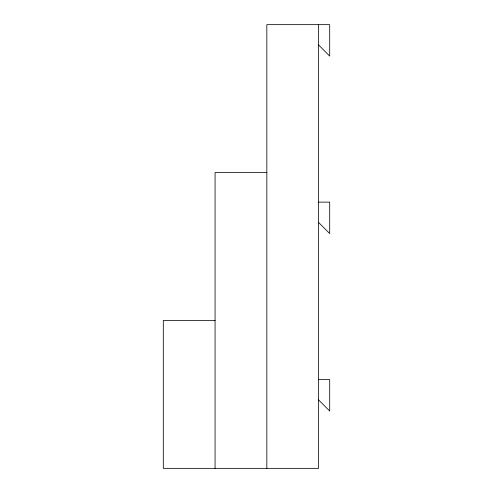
<?xml version="1.0" encoding="UTF-8"?>
<svg xmlns="http://www.w3.org/2000/svg" width="493" height="493" viewBox="0 0 493 493"><rect width="100%" height="100%" fill="white"/><g stroke="black" fill="none" stroke-linecap="round" stroke-linejoin="round"><path stroke-width="0.74" d="M266.886 172.55L215.071 172.55L215.071 468.35M318.601 202.13L329.694 202.13L329.694 233.559L318.601 222.466M215.121 320.45L163.306 320.45L163.306 468.35L318.601 468.35L318.601 24.65M318.601 379.61L329.694 379.61L329.694 411.039L318.601 399.946M318.601 44.986L329.694 56.079L329.694 24.65L266.836 24.65L266.836 468.35"/></g></svg>
